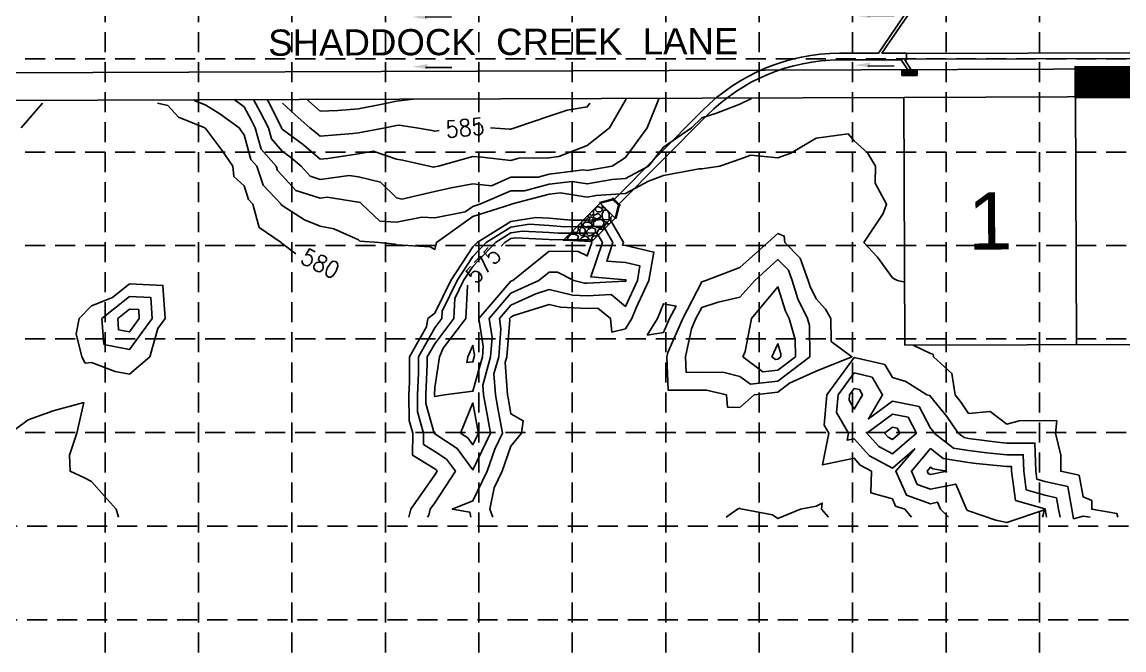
# Model space of a CAD drawing. Header units: feet. Extents: x 2468808 to 2471949, y 7110842 to 7112807.
# Drawn here: x 2470874 to 2471451, y 7111171 to 7111501 of the extents above; entities that cross this region are included whole.
import ezdxf
from ezdxf.enums import TextEntityAlignment as Align

# ---------------------------------------------------------------- set-up
doc = ezdxf.new("R2010")
doc.units = ezdxf.units.FT
doc.header["$LTSCALE"] = 35
doc.header["$MEASUREMENT"] = 0
doc.linetypes.add('HIDDEN', pattern=[0.375, 0.25, -0.125])
doc.linetypes.add('PHANTOM2', pattern=[3.15, 1.9, -0.25, 0.25, -0.25, 0.25, -0.25])
for name, color, linetype in [('BDY', 250, 'PHANTOM2'), ('CONTOURS-MAJ', 250, 'CONTINUOUS'), ('CONTOURS-MIN', 250, 'CONTINUOUS'), ('EROSION BLANKET', 84, 'CONTINUOUS'), ('FLOW', 250, 'CONTINUOUS'), ('GRID', 254, 'HIDDEN'), ('LOT', 250, 'CONTINUOUS'), ('LOTNO', 250, 'CONTINUOUS'), ('PVMT', 250, 'CONTINUOUS'), ('SROW', 250, 'CONTINUOUS'), ('STM', 1, 'CONTINUOUS'), ('STRNAMES', 250, 'CONTINUOUS')]:
    doc.layers.add(name, color=color, linetype=linetype)
doc.styles.get("Standard").update_dxf_attribs({"font": 'ARIAL.TTF'})
doc.styles.add('TEXT100', font='simplex.shx', dxfattribs={"height": 8.8})

# ---------------------------------------------------------------- blocks, each defined once
blk = doc.blocks.new('1DB')
at = {"layer": 'FLOW'}
for p, q in [((6.25, 13), (20.07, 13)), ((6.25, -13.5), (20.07, -13.5))]:
    blk.add_line(p, q, dxfattribs=at)
for points in [[(7.28, 11.68), (7.28, 14.32), (-0.62, 13)], [(7.28, -14.32), (7.28, -11.68), (-0.62, -13)]]:
    blk.add_solid(points, dxfattribs=at)

msp = doc.modelspace()

# ---------------------------------------------------------------- hatches: boundary and pattern name
at = {"layer": 'STM'}
h = msp.add_hatch(dxfattribs=at)
h.set_pattern_fill('ANSI31', color=5, scale=2, style=0)
h.set_pattern_definition([(45, (2470717.0252, 7110827.63866), (-0.176776695, 0.176776695), [])])
h.paths.add_polyline_path([(2471334.99, 7111475.56), (2471335, 7111472.56), (2471343, 7111472.58), (2471342.99, 7111475.58)])
h = msp.add_hatch(dxfattribs=at)
h.set_pattern_fill('ANSI31', color=5, style=0)
h.set_pattern_definition([(45, (2470717.0252, 7110827.63866), (-0.088388348, 0.088388348), [])])
h.paths.add_polyline_path([(2471176.8, 7111405.52), (2471176.67, 7111406), (2471183.07, 7111407.74), (2471183.54, 7111408.22), (2471187.27, 7111404.52), (2471186.8, 7111404.04), (2471185.1, 7111397.62), (2471184.62, 7111397.75), (2471186.39, 7111404.45), (2471183.48, 7111407.34)])
h = msp.add_hatch(dxfattribs=at)
h.set_pattern_fill('AGGREGAT', color=1, scale=18, style=0)
h.set_pattern_definition([(0, (2470717.025, 7110827.639), (18, 18), [1.8, -2.7, 0.9, -2.7, 0.9, -9]), (0, (2470726.025, 7110829.439), (18, 18), [0.9, -17.1]), (0, (2470720.625, 7110830.339), (18, 18), [0.9, -1.8, 0.9, -14.4]), (0, (2470729.625, 7110831.239), (18, 18), [1.8, -16.2]), (0, (2470731.425, 7110832.139), (18, 18), [0.9, -17.1]), (0, (2470726.025, 7110833.939), (18, 18), [1.8, -16.2]), (0, (2470717.025, 7110834.839), (18, 18), [0.9, -1.8, 0.9, -4.5, 2.7, -7.2]), (0, (2470729.625, 7110836.639), (18, 18), [1.8, -16.2]), (0, (2470718.825, 7110837.539), (18, 18), [1.8, -0.9, 0.9, -7.2, 0.9, -6.3]), (0, (2470717.925, 7110838.439), (18, 18), [0.9, -17.1]), (0, (2470724.225, 7110839.339), (18, 18), [0.9, -0.9, 0.9, -15.3]), (0, (2470721.525, 7110840.239), (18, 18), [0.9, -17.1]), (0, (2470733.225, 7110841.139), (18, 18), [0.9, -17.1]), (0, (2470725.125, 7110842.039), (18, 18), [0.9, -7.2, 0.9, -9]), (0, (2470725.125, 7110842.939), (18, 18), [1.8, -16.2]), (0, (2470728.725, 7110843.839), (18, 18), [1.8, -16.2]), (0, (2470717.925, 7110844.739), (18, 18), [0.9, -10.8, 1.8, -4.5]), (90, (2470717.025, 7110835.739), (-18, 18), [3.6, -3.6, 1.8, -9]), (90, (2470717.925, 7110835.739), (-18, 18), [0.9, -6.3, 1.8, -9]), (90, (2470718.825, 7110831.239), (-18, 18), [2.7, -15.3]), (90, (2470719.725, 7110831.239), (-18, 18), [1.8, -16.2]), (90, (2470720.625, 7110828.539), (-18, 18), [0.9, -10.8, 0.9, -0.9, 1.8, -2.7]), (90, (2470722.425, 7110828.539), (-18, 18), [0.9, -6.3, 0.9, -9.9]), (90, (2470723.325, 7110835.739), (-18, 18), [1.8, -2.7, 0.9, -0.9, 1.8, -9.9]), (90, (2470724.225, 7110832.139), (-18, 18), [1.8, -9.9, 0.9, -5.4]), (90, (2470725.125, 7110828.539), (-18, 18), [0.9, -0.9, 1.8, -14.4]), (90, (2470726.925, 7110840.239), (-18, 18), [0.9, -17.1]), (90, (2470727.825, 7110840.239), (-18, 18), [1.8, -1.8, 0.9, -0.9, 1.8, -10.8]), (90, (2470728.725, 7110832.139), (-18, 18), [0.9, -0.9, 0.9, -1.8, 0.9, -12.6]), (90, (2470731.425, 7110838.439), (-18, 18), [3.6, -14.4]), (90, (2470732.325, 7110836.639), (-18, 18), [3.6, -2.7, 1.8, -9.9]), (90, (2470733.225, 7110829.439), (-18, 18), [0.9, -2.7, 1.8, -12.6]), (90, (2470734.125, 7110831.239), (-18, 18), [2.7, -15.3]), (45, (2470724.225, 7110827.639), (1e-15, 18), [1.2728, -24.18306]), (45, (2470734.125, 7110828.539), (1e-15, 18), [1.27278, -21.6375, 1.27278, -1.27278]), (45, (2470722.425, 7110829.439), (1e-15, 18), [1.27278, -10.18224, 1.27278, -12.72804]), (45, (2470726.925, 7110829.439), (1e-15, 18), [1.27278, -20.36472, 1.27278, -2.54556]), (45, (2470727.825, 7110829.439), (1e-15, 18), [2.54556, -10.18224, 2.54556, -10.18248]), (45, (2470723.325, 7110831.239), (1e-15, 18), [1.2726, -11.4552, 1.2726, -1.2726, 1.2726, -8.91024]), (45, (2470732.325, 7110832.139), (1e-15, 18), [1.27278, -1.27278, 1.27278, -21.6375]), (45, (2470719.725, 7110833.039), (1e-15, 18), [1.27278, -15.27336, 1.27278, -7.63692]), (45, (2470734.125, 7110834.839), (1e-15, 18), [1.2726, -1.2726, 1.2726, -5.09112, 1.2726, -15.27432]), (45, (2470723.325, 7110837.539), (1e-15, 18), [1.2728, -24.18306]), (45, (2470718.825, 7110838.439), (1e-15, 18), [2.54558, -22.91027]), (45, (2470717.025, 7110840.239), (1e-15, 18), [1.27278, -1.27278, 1.27278, -21.6375]), (45, (2470726.925, 7110842.939), (1e-15, 18), [1.2728, -24.18306]), (45, (2470732.325, 7110844.739), (1e-15, 18), [1.2728, -24.18306]), (135, (2470725.125, 7110829.439), (1e-15, 18), [1.2728, -24.18306]), (135, (2470726.025, 7110829.439), (1e-15, 18), [1.2728, -24.18306]), (135, (2470720.625, 7110830.339), (1e-15, 18), [1.27278, -5.09112, 2.54556, -16.54638]), (135, (2470717.025, 7110830.339), (1e-15, 18), [1.2728, -24.18306]), (135, (2470728.725, 7110833.039), (1e-15, 18), [1.27278, -10.18234, 1.27278, -12.72795]), (135, (2470729.625, 7110833.039), (1e-15, 18), [1.2726, -7.6374, 1.2726, -7.6356, 1.2726, -6.36504]), (135, (2470718.825, 7110833.939), (1e-15, 18), [1.2728, -24.18306]), (135, (2470733.225, 7110834.839), (1e-15, 18), [2.5452, -6.3639, 1.2726, -1.2726, 1.2726, -12.72894]), (135, (2470721.525, 7110837.539), (1e-15, 18), [1.2728, -24.18306]), (135, (2470728.725, 7110837.539), (1e-15, 18), [2.54558, -22.91027]), (135, (2470729.625, 7110837.539), (1e-15, 18), [1.2728, -24.18306]), (135, (2470724.225, 7110839.339), (1e-15, 18), [1.2728, -24.18306]), (135, (2470718.825, 7110842.039), (1e-15, 18), [1.2728, -24.18306]), (135, (2470733.225, 7110842.039), (1e-15, 18), [1.2728, -24.18306]), (26.565, (2470718.825, 7110827.639), (18, 7e-09), [2.0124, -38.23682]), (26.565, (2470717.025, 7110829.439), (18, 7e-09), [2.0124, -38.23682]), (26.565, (2470717.025, 7110830.339), (18, 7e-09), [2.0124, -38.23682]), (26.565, (2470721.525, 7110830.339), (18, 7e-09), [2.0124, -38.23682]), (26.565, (2470720.625, 7110833.939), (18, 7e-09), [2.0124, -38.23682]), (26.565, (2470720.625, 7110834.839), (18, 7e-09), [2.0124, -38.23682]), (26.565, (2470724.225, 7110838.439), (18, 7e-09), [2.0124, -38.23682]), (26.565, (2470725.125, 7110839.339), (18, 7e-09), [2.0124, -38.23682]), (26.565, (2470717.925, 7110841.139), (18, 7e-09), [2.0124, -38.23682]), (26.565, (2470723.325, 7110841.139), (18, 7e-09), [2.0124, -38.23682]), (63.435, (2470732.325, 7110827.639), (9e-10, 18), [2.0124, -38.23682]), (63.435, (2470727.825, 7110830.339), (9e-10, 18), [2.0124, -38.23682]), (63.435, (2470725.125, 7110832.139), (9e-10, 18), [2.0124, -38.23682]), (63.435, (2470727.825, 7110834.839), (9e-10, 18), [2.0124, -38.23682]), (63.435, (2470728.725, 7110834.839), (9e-10, 18), [2.0124, -38.23682]), (63.435, (2470722.425, 7110837.539), (9e-10, 18), [2.0124, -38.23682]), (63.435, (2470720.625, 7110838.439), (9e-10, 18), [2.0124, -38.23682]), (63.435, (2470727.825, 7110842.039), (9e-10, 18), [2.0124, -38.23682]), (63.435, (2470720.625, 7110843.839), (9e-10, 18), [2.0124, -38.23682]), (116.565, (2470717.925, 7110838.439), (-7e-09, 18), [2.0124, -38.23682]), (116.565, (2470728.725, 7110838.439), (-7e-09, 18), [2.0124, -38.23682]), (116.565, (2470717.025, 7110839.339), (-7e-09, 18), [2.0124, -38.23682]), (116.565, (2470731.425, 7110842.039), (-7e-09, 18), [2.0124, -38.23682]), (116.565, (2470719.725, 7110842.939), (-7e-09, 18), [2.0124, -38.23682]), (116.565, (2470723.325, 7110843.839), (-7e-09, 18), [2.0124, -38.23682]), (153.435, (2470724.225, 7110827.639), (-18, 7e-09), [2.0124, -38.23682]), (153.435, (2470720.625, 7110829.439), (-18, 7e-09), [2.0124, -38.23682]), (153.435, (2470733.225, 7110830.339), (-18, 7e-09), [2.0124, -38.23682]), (153.435, (2470731.425, 7110832.139), (-18, 7e-09), [2.0124, -38.23682]), (153.435, (2470724.225, 7110833.939), (-18, 7e-09), [2.0124, -38.23682]), (153.435, (2470719.725, 7110834.839), (-18, 7e-09), [2.0124, -38.23682]), (153.435, (2470725.125, 7110834.839), (-18, 7e-09), [2.0124, -38.23682]), (153.435, (2470722.425, 7110836.639), (-18, 7e-09), [2.0124, -38.23682]), (153.435, (2470722.425, 7110841.139), (-18, 7e-09), [2.0124, -38.23682]), (153.435, (2470717.025, 7110844.739), (-18, 7e-09), [2.0124, -38.23682]), (153.435, (2470727.825, 7110844.739), (-18, 7e-09), [2.0124, -38.23682]), (153.435, (2470729.625, 7110844.739), (-18, 7e-09), [2.0124, -38.23682])])
edge = h.paths.add_edge_path()
edge.add_line((2471176.81, 7111405.51), (2471184.62, 7111397.75))
edge.add_line((2471184.62, 7111397.75), (2471172.48, 7111385.53))
edge.add_line((2471172.48, 7111385.53), (2471157.49, 7111386.09))
edge.add_line((2471157.49, 7111386.09), (2471176.83, 7111405.53))

# ---------------------------------------------------------------- linework, layer by layer
at = {"layer": 'BDY', "color": 7, "linetype": 'Continuous'}
for p, q in [((2470608.29, 7111458.58), (2471336.07, 7111461.06)), ((2471336.07, 7111461.06), (2471336.51, 7111331.06)), ((2471336.51, 7111331.06), (2471696.51, 7111332.29))]:
    msp.add_line(p, q, dxfattribs=at)
at = {"layer": 'CONTOURS-MAJ', "color": 42}
for points, elevation in [([(2470884.28, 7111457.95), (2470873.12, 7111445)], 580), ([(2471017.14, 7111378.99), (2471010, 7111384.36), (2471009.59, 7111384.59), (2471009.42, 7111385), (2470997.89, 7111392.89), (2470994.7, 7111405), (2470992.42, 7111407.42), (2470990, 7111414.66), (2470984.62, 7111419.62), (2470984.11, 7111425), (2470978.34, 7111433.34), (2470970, 7111444.54), (2470969.69, 7111444.69), (2470969.43, 7111445), (2470955.66, 7111450.66), (2470950, 7111456.8), (2470944.71, 7111457.95)], 580), ([(2471092.4, 7111443.61), (2471090, 7111443.33), (2471088.64, 7111443.64), (2471080.46, 7111445), (2471071.39, 7111446.39), (2471070, 7111446.23), (2471064, 7111445), (2471050, 7111442.51), (2471047.06, 7111442.06), (2471030, 7111440.74), (2471027.69, 7111442.69), (2471024.59, 7111445), (2471016.83, 7111451.83), (2471010.16, 7111457.95)], 585), ([(2471171.29, 7111457.95), (2471170, 7111456.01), (2471159.39, 7111454.39), (2471150, 7111451.21), (2471132.04, 7111445), (2471130, 7111444.4), (2471129.46, 7111444.46), (2471119.33, 7111445)], 585), ([(2471089.81, 7111305), (2471089.82, 7111304.82), (2471090, 7111304.16), (2471095.14, 7111305), (2471110, 7111306.88), (2471115.02, 7111325), (2471115.45, 7111330.45), (2471113.16, 7111345), (2471130, 7111364.57), (2471130.94, 7111365), (2471150, 7111380.47), (2471165.28, 7111380.28), (2471170, 7111377.86), (2471172.4, 7111385), (2471171.51, 7111386.51), (2471170, 7111386.47), (2471151.4, 7111386.4), (2471150, 7111386.52), (2471132.41, 7111387.41), (2471130, 7111387.05), (2471126.69, 7111385), (2471124.82, 7111383.01)], 575), ([(2471107.39, 7111362.64), (2471107.15, 7111362.15), (2471106.3, 7111345), (2471094.5, 7111329.5), (2471092.54, 7111325), (2471090, 7111308.95), (2471089.81, 7111305)], 575), ([(2471448.18, 7111240.79), (2471447.79, 7111242.79), (2471434.54, 7111245), (2471434.56, 7111249.56), (2471430, 7111251.53), (2471427.88, 7111262.88), (2471418.32, 7111265), (2471418.33, 7111273.33), (2471415.61, 7111285), (2471416.33, 7111291.33), (2471410, 7111291.61), (2471396.45, 7111291.45), (2471390, 7111289.69), (2471381.23, 7111296.23), (2471370, 7111295.32), (2471366.07, 7111301.07), (2471362.85, 7111305), (2471361.26, 7111316.26), (2471351.56, 7111325), (2471351.35, 7111326.35), (2471350, 7111326.76), (2471340.83, 7111331.07)], 580), ([(2471242.8, 7111240.79), (2471248.77, 7111245), (2471250, 7111245.57), (2471250.32, 7111245.32), (2471251.39, 7111245), (2471267.14, 7111242.14), (2471270, 7111240.11), (2471281.77, 7111245), (2471290, 7111246.66), (2471293.24, 7111248.24), (2471292.84, 7111245), (2471296.46, 7111240.79)], 580)]:
    msp.add_lwpolyline(points, dxfattribs=dict(at, elevation=elevation))
for points, elevation in [([(2470916.41, 7111331.41), (2470915.47, 7111345), (2470930, 7111356.59), (2470941.12, 7111356.12), (2470941.84, 7111345), (2470930, 7111328.8)], 580), ([(2471201.39, 7111336.39), (2471206.88, 7111345), (2471210, 7111352.85), (2471216.57, 7111351.57), (2471213.2, 7111345), (2471210, 7111337.75)], 580), ([(2471103.49, 7111285), (2471107.42, 7111282.42), (2471110, 7111278.88), (2471112.93, 7111285), (2471112.47, 7111287.47), (2471110, 7111300.84)], 575)]:
    msp.add_lwpolyline(points, close=True, dxfattribs=dict(at, elevation=elevation))
at = {"layer": 'CONTOURS-MIN', "color": 42}
for points, elevation in [([(2471336.58, 7111364.1), (2471332.75, 7111365), (2471330.86, 7111365.86), (2471330, 7111366.43), (2471322.21, 7111377.21), (2471315.1, 7111385), (2471325.18, 7111400.18), (2471326.98, 7111405), (2471320.98, 7111415.98), (2471321.11, 7111425), (2471317.02, 7111432.02), (2471310, 7111438.24), (2471306.9, 7111441.9), (2471290, 7111439.72), (2471276.81, 7111431.81), (2471270, 7111429.43), (2471255.75, 7111430.75), (2471250, 7111428.69), (2471239.6, 7111425), (2471230, 7111423.65), (2471228.63, 7111423.63), (2471210, 7111420.02), (2471202.17, 7111417.17), (2471190, 7111410.62), (2471174.6, 7111409.6), (2471170, 7111408.77), (2471156.04, 7111411.04), (2471150, 7111410.3), (2471130.16, 7111405), (2471130, 7111404.98), (2471129.94, 7111404.94), (2471110, 7111398.52), (2471090.86, 7111385), (2471090, 7111381.32), (2471087.59, 7111382.59), (2471070, 7111383.74), (2471069.07, 7111384.07), (2471060.78, 7111385), (2471050.69, 7111385.69), (2471050, 7111386.34), (2471037.11, 7111392.11), (2471030, 7111393.49), (2471021.79, 7111396.79), (2471010, 7111404.3), (2471009.58, 7111404.58), (2471009.47, 7111405), (2471000.03, 7111415.03), (2470996.69, 7111425), (2470993.55, 7111428.55), (2470990, 7111441.45), (2470988.55, 7111443.55), (2470987.47, 7111445), (2470977.37, 7111452.37), (2470970, 7111456.98), (2470964.32, 7111459.32), (2470963.82, 7111459.86)], 581), ([(2471336.58, 7111364.1), (2471332.75, 7111365), (2471330.86, 7111365.86), (2471330, 7111366.43), (2471322.21, 7111377.21), (2471315.1, 7111385), (2471325.18, 7111400.18), (2471326.98, 7111405), (2471320.98, 7111415.98), (2471321.11, 7111425), (2471317.02, 7111432.02), (2471310, 7111438.24), (2471306.9, 7111441.9), (2471290, 7111439.72), (2471276.81, 7111431.81), (2471270, 7111429.43), (2471255.75, 7111430.75), (2471250, 7111428.69), (2471239.6, 7111425), (2471230, 7111423.65), (2471228.63, 7111423.63), (2471210, 7111420.02), (2471202.17, 7111417.17), (2471190, 7111410.62), (2471174.6, 7111409.6), (2471170, 7111408.77), (2471156.04, 7111411.04), (2471150, 7111410.3), (2471130.16, 7111405), (2471130, 7111404.98), (2471129.94, 7111404.94), (2471110, 7111398.52), (2471090.86, 7111385), (2471090, 7111381.32), (2471087.59, 7111382.59), (2471070, 7111383.74), (2471069.07, 7111384.07), (2471060.78, 7111385), (2471050.69, 7111385.69), (2471050, 7111386.34), (2471037.11, 7111392.11), (2471030, 7111393.49), (2471021.79, 7111396.79), (2471010, 7111404.3), (2471009.58, 7111404.58), (2471009.47, 7111405), (2471000.03, 7111415.03), (2470996.69, 7111425), (2470993.55, 7111428.55), (2470990, 7111441.45), (2470988.55, 7111443.55), (2470987.47, 7111445), (2470977.37, 7111452.37), (2470970, 7111456.98), (2470964.32, 7111459.32), (2470963.82, 7111459.86)], 581), ([(2471256.15, 7111460.4), (2471250, 7111457.5), (2471237.82, 7111452.82), (2471230, 7111450.35), (2471224.65, 7111445), (2471210, 7111434.99), (2471202.04, 7111425), (2471190, 7111418.51), (2471183.06, 7111418.06), (2471170, 7111415.7), (2471162, 7111417), (2471150, 7111415.53), (2471137.08, 7111412.08), (2471130, 7111412.04), (2471113.67, 7111405), (2471110, 7111403.82), (2471105.98, 7111400.98), (2471090, 7111397.91), (2471083.2, 7111398.2), (2471070, 7111395.6), (2471061.2, 7111396.2), (2471051.87, 7111405), (2471050.92, 7111405.92), (2471050, 7111406.14), (2471033.64, 7111408.64), (2471030, 7111408.14), (2471017.24, 7111412.24), (2471010, 7111420.13), (2471007.64, 7111422.64), (2471006.85, 7111425), (2470998.94, 7111433.94), (2470995.89, 7111445), (2470993.94, 7111448.94), (2470990, 7111456.15), (2470984.88, 7111459.88), (2470984.85, 7111459.9)], 582), ([(2471256.15, 7111460.4), (2471250, 7111457.5), (2471237.82, 7111452.82), (2471230, 7111450.35), (2471224.65, 7111445), (2471210, 7111434.99), (2471202.04, 7111425), (2471190, 7111418.51), (2471183.06, 7111418.06), (2471170, 7111415.7), (2471162, 7111417), (2471150, 7111415.53), (2471137.08, 7111412.08), (2471130, 7111412.04), (2471113.67, 7111405), (2471110, 7111403.82), (2471105.98, 7111400.98), (2471090, 7111397.91), (2471083.2, 7111398.2), (2471070, 7111395.6), (2471061.2, 7111396.2), (2471051.87, 7111405), (2471050.92, 7111405.92), (2471050, 7111406.14), (2471033.64, 7111408.64), (2471030, 7111408.14), (2471017.24, 7111412.24), (2471010, 7111420.13), (2471007.64, 7111422.64), (2471006.85, 7111425), (2470998.94, 7111433.94), (2470995.89, 7111445), (2470993.94, 7111448.94), (2470990, 7111456.15), (2470984.88, 7111459.88), (2470984.85, 7111459.9)], 582), ([(2471207.52, 7111460.31), (2471201.39, 7111445), (2471190, 7111429.57), (2471183.12, 7111425), (2471170, 7111422.63), (2471167.97, 7111422.97), (2471150, 7111420.76), (2471144.21, 7111419.21), (2471130, 7111419.15), (2471119.71, 7111414.71), (2471110, 7111415.67), (2471098.6, 7111413.6), (2471090, 7111411.64), (2471072.72, 7111407.72), (2471070, 7111408.39), (2471061.54, 7111416.54), (2471050, 7111419.36), (2471045.11, 7111420.11), (2471030, 7111418.06), (2471024.75, 7111419.75), (2471019.93, 7111425), (2471014.54, 7111429.54), (2471010, 7111432.91), (2471004.33, 7111439.33), (2471002.76, 7111445), (2470998.53, 7111453.53), (2470995.04, 7111459.92)], 583), ([(2471207.52, 7111460.31), (2471201.39, 7111445), (2471190, 7111429.57), (2471183.12, 7111425), (2471170, 7111422.63), (2471167.97, 7111422.97), (2471150, 7111420.76), (2471144.21, 7111419.21), (2471130, 7111419.15), (2471119.71, 7111414.71), (2471110, 7111415.67), (2471098.6, 7111413.6), (2471090, 7111411.64), (2471072.72, 7111407.72), (2471070, 7111408.39), (2471061.54, 7111416.54), (2471050, 7111419.36), (2471045.11, 7111420.11), (2471030, 7111418.06), (2471024.75, 7111419.75), (2471019.93, 7111425), (2471014.54, 7111429.54), (2471010, 7111432.91), (2471004.33, 7111439.33), (2471002.76, 7111445), (2470998.53, 7111453.53), (2470995.04, 7111459.92)], 583), ([(2471190.33, 7111460.28), (2471190, 7111459.57), (2471181.7, 7111445), (2471170, 7111435.83), (2471155.06, 7111430.06), (2471150, 7111429.35), (2471134.11, 7111429.11), (2471130, 7111427.9), (2471114.71, 7111429.71), (2471110, 7111429.96), (2471091.92, 7111425), (2471090, 7111424.56), (2471089.43, 7111424.43), (2471087.13, 7111425), (2471073.14, 7111428.14), (2471070, 7111428.67), (2471057.76, 7111432.76), (2471050, 7111431.38), (2471033.94, 7111428.94), (2471030, 7111428.64), (2471021.11, 7111436.11), (2471010, 7111444.39), (2471009.71, 7111444.71), (2471009.63, 7111445), (2471003.12, 7111458.12), (2471002.13, 7111459.93)], 584), ([(2471190.33, 7111460.28), (2471190, 7111459.57), (2471181.7, 7111445), (2471170, 7111435.83), (2471155.06, 7111430.06), (2471150, 7111429.35), (2471134.11, 7111429.11), (2471130, 7111427.9), (2471114.71, 7111429.71), (2471110, 7111429.96), (2471091.92, 7111425), (2471090, 7111424.56), (2471089.43, 7111424.43), (2471087.13, 7111425), (2471073.14, 7111428.14), (2471070, 7111428.67), (2471057.76, 7111432.76), (2471050, 7111431.38), (2471033.94, 7111428.94), (2471030, 7111428.64), (2471021.11, 7111436.11), (2471010, 7111444.39), (2471009.71, 7111444.71), (2471009.63, 7111445), (2471003.12, 7111458.12), (2471002.13, 7111459.93)], 584), ([(2471078.95, 7111460.07), (2471070, 7111459.06), (2471062.52, 7111457.52), (2471050, 7111455.1), (2471039.21, 7111454.21), (2471030, 7111453.81), (2471024.05, 7111459.05), (2471023.05, 7111459.97)], 586), ([(2471078.95, 7111460.07), (2471070, 7111459.06), (2471062.52, 7111457.52), (2471050, 7111455.1), (2471039.21, 7111454.21), (2471030, 7111453.81), (2471024.05, 7111459.05), (2471023.05, 7111459.97)], 586), ([(2471120.43, 7111240.79), (2471118.92, 7111245), (2471121.18, 7111256.18), (2471125.45, 7111265), (2471130, 7111278.19), (2471135.59, 7111285), (2471136.42, 7111291.42), (2471130, 7111295.06), (2471128.44, 7111303.44), (2471128.15, 7111305), (2471127, 7111322), (2471127.83, 7111325), (2471129.37, 7111344.37), (2471129.27, 7111345), (2471130, 7111345.85), (2471131.57, 7111346.57), (2471150, 7111352.47), (2471156.01, 7111351.01), (2471170, 7111350.26), (2471175.58, 7111350.58), (2471182.24, 7111345), (2471182.91, 7111337.91), (2471190, 7111339.68), (2471193.39, 7111345), (2471195.63, 7111350.63), (2471202.3, 7111365), (2471204.94, 7111379.94), (2471190, 7111383.45), (2471188.56, 7111383.56), (2471189.04, 7111385), (2471182, 7111397), (2471170, 7111396.66), (2471161.63, 7111396.63), (2471150, 7111397.64), (2471142.99, 7111397.99), (2471130, 7111396.01), (2471112.18, 7111385), (2471110, 7111382.68), (2471098.41, 7111365), (2471090, 7111347.81), (2471086.4, 7111345), (2471085.62, 7111340.62), (2471076.78, 7111325), (2471076.75, 7111311.75), (2471076.42, 7111305), (2471076.66, 7111291.66), (2471078.54, 7111285), (2471078.37, 7111273.37), (2471090, 7111266.16), (2471090.7, 7111265.7), (2471091.21, 7111265), (2471090, 7111263.15), (2471077.51, 7111245), (2471076.45, 7111240.79)], 578), ([(2471120.43, 7111240.79), (2471118.92, 7111245), (2471121.18, 7111256.18), (2471125.45, 7111265), (2471130, 7111278.19), (2471135.59, 7111285), (2471136.42, 7111291.42), (2471130, 7111295.06), (2471128.44, 7111303.44), (2471128.15, 7111305), (2471127, 7111322), (2471127.83, 7111325), (2471129.37, 7111344.37), (2471129.27, 7111345), (2471130, 7111345.85), (2471131.57, 7111346.57), (2471150, 7111352.47), (2471156.01, 7111351.01), (2471170, 7111350.26), (2471175.58, 7111350.58), (2471182.24, 7111345), (2471182.91, 7111337.91), (2471190, 7111339.68), (2471193.39, 7111345), (2471195.63, 7111350.63), (2471202.3, 7111365), (2471204.94, 7111379.94), (2471190, 7111383.45), (2471188.56, 7111383.56), (2471189.04, 7111385), (2471182, 7111397), (2471170, 7111396.66), (2471161.63, 7111396.63), (2471150, 7111397.64), (2471142.99, 7111397.99), (2471130, 7111396.01), (2471112.18, 7111385), (2471110, 7111382.68), (2471098.41, 7111365), (2471090, 7111347.81), (2471086.4, 7111345), (2471085.62, 7111340.62), (2471076.78, 7111325), (2471076.75, 7111311.75), (2471076.42, 7111305), (2471076.66, 7111291.66), (2471078.54, 7111285), (2471078.37, 7111273.37), (2471090, 7111266.16), (2471090.7, 7111265.7), (2471091.21, 7111265), (2471090, 7111263.15), (2471077.51, 7111245), (2471076.45, 7111240.79)], 578), ([(2471109, 7111240.79), (2471108.47, 7111243.47), (2471099.18, 7111245), (2471110, 7111249.46), (2471117.51, 7111265), (2471121.48, 7111276.48), (2471125.56, 7111285), (2471123.12, 7111298.12), (2471121.85, 7111305), (2471121.09, 7111316.09), (2471123.56, 7111325), (2471124.73, 7111339.73), (2471123.9, 7111345), (2471130, 7111352.09), (2471143.09, 7111358.09), (2471150, 7111360.3), (2471162.31, 7111357.31), (2471170, 7111356.9), (2471182.62, 7111357.62), (2471190, 7111351.43), (2471196.3, 7111365), (2471197.65, 7111372.65), (2471190, 7111374.45), (2471180.2, 7111375.2), (2471183.49, 7111385), (2471178.5, 7111393.5), (2471170, 7111393.26), (2471158.22, 7111393.22), (2471150, 7111393.93), (2471139.47, 7111394.47), (2471130, 7111393.02), (2471117.01, 7111385), (2471110, 7111377.53), (2471101.79, 7111365), (2471093.92, 7111348.92), (2471093.73, 7111345), (2471090, 7111340.1), (2471081.45, 7111325), (2471081.43, 7111316.43), (2471080.89, 7111305), (2471081.05, 7111296.05), (2471084.16, 7111285), (2471084.07, 7111279.07), (2471090, 7111275.4), (2471096.27, 7111271.27), (2471100.86, 7111265), (2471090, 7111248.41), (2471087.66, 7111245), (2471086.87, 7111241.87), (2471086.14, 7111240.79)], 577), ([(2471109, 7111240.79), (2471108.47, 7111243.47), (2471099.18, 7111245), (2471110, 7111249.46), (2471117.51, 7111265), (2471121.48, 7111276.48), (2471125.56, 7111285), (2471123.12, 7111298.12), (2471121.85, 7111305), (2471121.09, 7111316.09), (2471123.56, 7111325), (2471124.73, 7111339.73), (2471123.9, 7111345), (2471130, 7111352.09), (2471143.09, 7111358.09), (2471150, 7111360.3), (2471162.31, 7111357.31), (2471170, 7111356.9), (2471182.62, 7111357.62), (2471190, 7111351.43), (2471196.3, 7111365), (2471197.65, 7111372.65), (2471190, 7111374.45), (2471180.2, 7111375.2), (2471183.49, 7111385), (2471178.5, 7111393.5), (2471170, 7111393.26), (2471158.22, 7111393.22), (2471150, 7111393.93), (2471139.47, 7111394.47), (2471130, 7111393.02), (2471117.01, 7111385), (2471110, 7111377.53), (2471101.79, 7111365), (2471093.92, 7111348.92), (2471093.73, 7111345), (2471090, 7111340.1), (2471081.45, 7111325), (2471081.43, 7111316.43), (2471080.89, 7111305), (2471081.05, 7111296.05), (2471084.16, 7111285), (2471084.07, 7111279.07), (2471090, 7111275.4), (2471096.27, 7111271.27), (2471100.86, 7111265), (2471090, 7111248.41), (2471087.66, 7111245), (2471086.87, 7111241.87), (2471086.14, 7111240.79)], 577), ([(2471433.67, 7111240.79), (2471430, 7111241.4), (2471425.06, 7111240.06), (2471424.2, 7111245), (2471421.97, 7111256.97), (2471410, 7111259.62), (2471405.83, 7111260.83), (2471405.27, 7111265), (2471404.73, 7111279.73), (2471390, 7111279.7), (2471385.15, 7111280.15), (2471370, 7111282.21), (2471367.6, 7111282.6), (2471364.5, 7111285), (2471358.61, 7111293.61), (2471350, 7111304.1), (2471349.69, 7111304.69), (2471348.08, 7111305), (2471337.06, 7111312.06), (2471330, 7111314.13), (2471325.98, 7111320.98), (2471310, 7111324.7), (2471295.64, 7111305), (2471294.18, 7111289.18), (2471296.63, 7111285), (2471293.38, 7111268.38), (2471310, 7111271.74), (2471313.19, 7111268.19), (2471319.12, 7111265), (2471318.66, 7111253.66), (2471330, 7111250.49), (2471331.68, 7111246.68), (2471336.48, 7111245), (2471339.96, 7111240.79)], 579), ([(2471433.67, 7111240.79), (2471430, 7111241.4), (2471425.06, 7111240.06), (2471424.2, 7111245), (2471421.97, 7111256.97), (2471410, 7111259.62), (2471405.83, 7111260.83), (2471405.27, 7111265), (2471404.73, 7111279.73), (2471390, 7111279.7), (2471385.15, 7111280.15), (2471370, 7111282.21), (2471367.6, 7111282.6), (2471364.5, 7111285), (2471358.61, 7111293.61), (2471350, 7111304.1), (2471349.69, 7111304.69), (2471348.08, 7111305), (2471337.06, 7111312.06), (2471330, 7111314.13), (2471325.98, 7111320.98), (2471310, 7111324.7), (2471295.64, 7111305), (2471294.18, 7111289.18), (2471296.63, 7111285), (2471293.38, 7111268.38), (2471310, 7111271.74), (2471313.19, 7111268.19), (2471319.12, 7111265), (2471318.66, 7111253.66), (2471330, 7111250.49), (2471331.68, 7111246.68), (2471336.48, 7111245), (2471339.96, 7111240.79)], 579), ([(2471417.91, 7111240.79), (2471417.18, 7111245), (2471416.05, 7111251.05), (2471410, 7111252.39), (2471400.24, 7111255.24), (2471398.91, 7111265), (2471398.6, 7111273.6), (2471390, 7111273.59), (2471379.56, 7111274.56), (2471370, 7111275.85), (2471362.13, 7111277.13), (2471351.95, 7111285), (2471351.16, 7111286.16), (2471350, 7111287.56), (2471343.97, 7111298.97), (2471330, 7111301.67), (2471317.41, 7111292.41), (2471324.88, 7111305), (2471319.38, 7111314.38), (2471310, 7111316.56), (2471301.57, 7111305), (2471300.72, 7111295.72), (2471307.02, 7111285), (2471306.29, 7111281.29), (2471310, 7111282.04), (2471318.07, 7111273.07), (2471330, 7111266.65), (2471341.72, 7111276.72), (2471331.8, 7111265), (2471337.37, 7111252.37), (2471350, 7111247.95), (2471353.67, 7111248.67), (2471355.24, 7111245), (2471359.39, 7111240.79)], 578), ([(2471417.91, 7111240.79), (2471417.18, 7111245), (2471416.05, 7111251.05), (2471410, 7111252.39), (2471400.24, 7111255.24), (2471398.91, 7111265), (2471398.6, 7111273.6), (2471390, 7111273.59), (2471379.56, 7111274.56), (2471370, 7111275.85), (2471362.13, 7111277.13), (2471351.95, 7111285), (2471351.16, 7111286.16), (2471350, 7111287.56), (2471343.97, 7111298.97), (2471330, 7111301.67), (2471317.41, 7111292.41), (2471324.88, 7111305), (2471319.38, 7111314.38), (2471310, 7111316.56), (2471301.57, 7111305), (2471300.72, 7111295.72), (2471307.02, 7111285), (2471306.29, 7111281.29), (2471310, 7111282.04), (2471318.07, 7111273.07), (2471330, 7111266.65), (2471341.72, 7111276.72), (2471331.8, 7111265), (2471337.37, 7111252.37), (2471350, 7111247.95), (2471353.67, 7111248.67), (2471355.24, 7111245), (2471359.39, 7111240.79)], 578), ([(2470924.16, 7111240.79), (2470923.01, 7111245), (2470916.89, 7111251.89), (2470910, 7111259.64), (2470906.42, 7111261.42), (2470898.81, 7111265), (2470898.41, 7111273.41), (2470902.25, 7111285), (2470905.96, 7111300.96), (2470890, 7111296.62), (2470876.89, 7111291.89), (2470870, 7111286.82)], 578), ([(2470924.16, 7111240.79), (2470923.01, 7111245), (2470916.89, 7111251.89), (2470910, 7111259.64), (2470906.42, 7111261.42), (2470898.81, 7111265), (2470898.41, 7111273.41), (2470902.25, 7111285), (2470905.96, 7111300.96), (2470890, 7111296.62), (2470876.89, 7111291.89), (2470870, 7111286.82)], 578), ([(2471410.89, 7111240.79), (2471410.16, 7111245), (2471410.14, 7111245.14), (2471410, 7111245.17), (2471394.65, 7111249.65), (2471392.56, 7111265), (2471392.47, 7111267.47), (2471390, 7111267.47), (2471373.96, 7111268.96), (2471370, 7111269.5), (2471356.67, 7111271.67), (2471350, 7111276.81), (2471340, 7111265), (2471343.06, 7111258.06), (2471350, 7111255.63), (2471363.23, 7111258.23), (2471368.91, 7111245), (2471369.45, 7111244.45), (2471370, 7111244.26), (2471384.3, 7111239.3), (2471390, 7111238.04), (2471409.71, 7111244.71), (2471408.77, 7111240.79)], 577), ([(2471410.89, 7111240.79), (2471410.16, 7111245), (2471410.14, 7111245.14), (2471410, 7111245.17), (2471394.65, 7111249.65), (2471392.56, 7111265), (2471392.47, 7111267.47), (2471390, 7111267.47), (2471373.96, 7111268.96), (2471370, 7111269.5), (2471356.67, 7111271.67), (2471350, 7111276.81), (2471340, 7111265), (2471343.06, 7111258.06), (2471350, 7111255.63), (2471363.23, 7111258.23), (2471368.91, 7111245), (2471369.45, 7111244.45), (2471370, 7111244.26), (2471384.3, 7111239.3), (2471390, 7111238.04), (2471409.71, 7111244.71), (2471408.77, 7111240.79)], 577)]:
    msp.add_lwpolyline(points, dxfattribs=dict(at, elevation=elevation))
for points, elevation in [([(2471089.78, 7111285), (2471089.78, 7111284.78), (2471090, 7111284.64), (2471101.84, 7111276.84), (2471110, 7111265.69), (2471119.24, 7111285), (2471117.79, 7111292.79), (2471115.54, 7111305), (2471115.19, 7111310.19), (2471119.29, 7111325), (2471120.09, 7111335.09), (2471118.53, 7111345), (2471130, 7111358.33), (2471144.55, 7111365), (2471150, 7111369.42), (2471154.37, 7111369.37), (2471162.88, 7111365), (2471168.61, 7111363.61), (2471170, 7111363.53), (2471189.65, 7111364.65), (2471190, 7111364.36), (2471190.3, 7111365), (2471190.36, 7111365.36), (2471190, 7111365.44), (2471171.85, 7111366.85), (2471177.95, 7111385), (2471175.01, 7111390.01), (2471170, 7111389.86), (2471154.81, 7111389.81), (2471150, 7111390.23), (2471135.94, 7111390.94), (2471130, 7111390.03), (2471121.85, 7111385), (2471110, 7111372.38), (2471105.16, 7111365), (2471100.53, 7111355.53), (2471100.01, 7111345), (2471090, 7111331.84), (2471086.12, 7111325), (2471086.12, 7111321.12), (2471085.35, 7111305), (2471085.43, 7111300.43)], 576), ([(2471089.78, 7111285), (2471089.78, 7111284.78), (2471090, 7111284.64), (2471101.84, 7111276.84), (2471110, 7111265.69), (2471119.24, 7111285), (2471117.79, 7111292.79), (2471115.54, 7111305), (2471115.19, 7111310.19), (2471119.29, 7111325), (2471120.09, 7111335.09), (2471118.53, 7111345), (2471130, 7111358.33), (2471144.55, 7111365), (2471150, 7111369.42), (2471154.37, 7111369.37), (2471162.88, 7111365), (2471168.61, 7111363.61), (2471170, 7111363.53), (2471189.65, 7111364.65), (2471190, 7111364.36), (2471190.3, 7111365), (2471190.36, 7111365.36), (2471190, 7111365.44), (2471171.85, 7111366.85), (2471177.95, 7111385), (2471175.01, 7111390.01), (2471170, 7111389.86), (2471154.81, 7111389.81), (2471150, 7111390.23), (2471135.94, 7111390.94), (2471130, 7111390.03), (2471121.85, 7111385), (2471110, 7111372.38), (2471105.16, 7111365), (2471100.53, 7111355.53), (2471100.01, 7111345), (2471090, 7111331.84), (2471086.12, 7111325), (2471086.12, 7111321.12), (2471085.35, 7111305), (2471085.43, 7111300.43)], 576), ([(2471242.95, 7111305), (2471243.55, 7111298.55), (2471250, 7111298.44), (2471257.53, 7111305), (2471270, 7111306.43), (2471276.09, 7111311.09), (2471290, 7111317.53), (2471308.77, 7111325), (2471297.97, 7111332.97), (2471297.65, 7111345), (2471294.92, 7111349.92), (2471290, 7111355.39), (2471286.83, 7111361.83), (2471285.87, 7111365), (2471281.66, 7111376.66), (2471273.54, 7111385), (2471273.33, 7111388.33), (2471270, 7111389.63), (2471264.77, 7111385), (2471250, 7111371.86), (2471232.25, 7111365), (2471230, 7111364.27), (2471220.1, 7111345), (2471212.3, 7111327.3), (2471211.81, 7111325), (2471212.48, 7111307.48), (2471230, 7111307.55), (2471232.52, 7111307.52)], 579), ([(2471242.95, 7111305), (2471243.55, 7111298.55), (2471250, 7111298.44), (2471257.53, 7111305), (2471270, 7111306.43), (2471276.09, 7111311.09), (2471290, 7111317.53), (2471308.77, 7111325), (2471297.97, 7111332.97), (2471297.65, 7111345), (2471294.92, 7111349.92), (2471290, 7111355.39), (2471286.83, 7111361.83), (2471285.87, 7111365), (2471281.66, 7111376.66), (2471273.54, 7111385), (2471273.33, 7111388.33), (2471270, 7111389.63), (2471264.77, 7111385), (2471250, 7111371.86), (2471232.25, 7111365), (2471230, 7111364.27), (2471220.1, 7111345), (2471212.3, 7111327.3), (2471211.81, 7111325), (2471212.48, 7111307.48), (2471230, 7111307.55), (2471232.52, 7111307.52)], 579), ([(2471221.5, 7111325), (2471221.81, 7111316.81), (2471230, 7111316.85), (2471241.72, 7111316.72), (2471250, 7111314.71), (2471255.56, 7111310.56), (2471270, 7111312.22), (2471286.72, 7111325), (2471286.49, 7111341.49), (2471285.47, 7111345), (2471280.37, 7111355.37), (2471277.44, 7111365), (2471275.47, 7111370.47), (2471270, 7111376.09), (2471257.87, 7111365), (2471250, 7111356.2), (2471238.64, 7111353.64), (2471230, 7111350.84), (2471227, 7111345), (2471224.63, 7111339.63)], 578), ([(2471221.5, 7111325), (2471221.81, 7111316.81), (2471230, 7111316.85), (2471241.72, 7111316.72), (2471250, 7111314.71), (2471255.56, 7111310.56), (2471270, 7111312.22), (2471286.72, 7111325), (2471286.49, 7111341.49), (2471285.47, 7111345), (2471280.37, 7111355.37), (2471277.44, 7111365), (2471275.47, 7111370.47), (2471270, 7111376.09), (2471257.87, 7111365), (2471250, 7111356.2), (2471238.64, 7111353.64), (2471230, 7111350.84), (2471227, 7111345), (2471224.63, 7111339.63)], 578), ([(2470906.63, 7111321.63), (2470904.89, 7111325), (2470901.95, 7111336.95), (2470903.57, 7111345), (2470910, 7111351.74), (2470921.11, 7111356.11), (2470930, 7111363.2), (2470947.47, 7111362.47), (2470948.59, 7111345), (2470944.76, 7111339.76), (2470940.68, 7111325), (2470930, 7111315.91), (2470922.35, 7111317.35), (2470910, 7111321.92)], 579), ([(2470906.63, 7111321.63), (2470904.89, 7111325), (2470901.95, 7111336.95), (2470903.57, 7111345), (2470910, 7111351.74), (2470921.11, 7111356.11), (2470930, 7111363.2), (2470947.47, 7111362.47), (2470948.59, 7111345), (2470944.76, 7111339.76), (2470940.68, 7111325), (2470930, 7111315.91), (2470922.35, 7111317.35), (2470910, 7111321.92)], 579), ([(2471251.52, 7111325), (2471262.11, 7111317.11), (2471270, 7111318.01), (2471279.14, 7111325), (2471279.02, 7111334.02), (2471275.82, 7111345), (2471273.9, 7111348.9), (2471270, 7111361.75), (2471256.2, 7111345), (2471252.82, 7111327.82)], 577), ([(2471251.52, 7111325), (2471262.11, 7111317.11), (2471270, 7111318.01), (2471279.14, 7111325), (2471279.02, 7111334.02), (2471275.82, 7111345), (2471273.9, 7111348.9), (2471270, 7111361.75), (2471256.2, 7111345), (2471252.82, 7111327.82)], 577), ([(2470924.17, 7111339.17), (2470923.76, 7111345), (2470930, 7111349.97), (2470934.77, 7111349.77), (2470935.08, 7111345), (2470930, 7111338.05)], 581), ([(2470924.17, 7111339.17), (2470923.76, 7111345), (2470930, 7111349.97), (2470934.77, 7111349.77), (2470935.08, 7111345), (2470930, 7111338.05)], 581), ([(2471107.4, 7111325), (2471106.91, 7111321.91), (2471110, 7111322.3), (2471110.75, 7111325), (2471110.81, 7111325.81), (2471110, 7111330.97)], 574), ([(2471107.4, 7111325), (2471106.91, 7111321.91), (2471110, 7111322.3), (2471110.75, 7111325), (2471110.81, 7111325.81), (2471110, 7111330.97)], 574), ([(2471266.84, 7111325), (2471268.65, 7111323.65), (2471270, 7111323.8), (2471271.56, 7111325), (2471271.54, 7111326.54), (2471270, 7111331.85)], 576), ([(2471266.84, 7111325), (2471268.65, 7111323.65), (2471270, 7111323.8), (2471271.56, 7111325), (2471271.54, 7111326.54), (2471270, 7111331.85)], 576), ([(2471307.51, 7111305), (2471307.26, 7111302.26), (2471310, 7111297.59), (2471314.4, 7111305), (2471312.77, 7111307.77), (2471310, 7111308.42)], 577), ([(2471307.51, 7111305), (2471307.26, 7111302.26), (2471310, 7111297.59), (2471314.4, 7111305), (2471312.77, 7111307.77), (2471310, 7111308.42)], 577), ([(2471316.6, 7111285), (2471322.95, 7111277.95), (2471330, 7111274.15), (2471342.62, 7111285), (2471338.26, 7111293.26), (2471330, 7111294.85)], 577), ([(2471316.6, 7111285), (2471322.95, 7111277.95), (2471330, 7111274.15), (2471342.62, 7111285), (2471338.26, 7111293.26), (2471330, 7111294.85)], 577), ([(2471325.87, 7111285), (2471327.83, 7111282.83), (2471330, 7111281.66), (2471333.89, 7111285), (2471332.55, 7111287.55), (2471330, 7111288.04)], 576), ([(2471325.87, 7111285), (2471327.83, 7111282.83), (2471330, 7111281.66), (2471333.89, 7111285), (2471332.55, 7111287.55), (2471330, 7111288.04)], 576), ([(2471348.2, 7111265), (2471348.75, 7111263.75), (2471350, 7111263.32), (2471358.56, 7111265), (2471351.2, 7111266.2), (2471350, 7111267.12)], 576), ([(2471348.2, 7111265), (2471348.75, 7111263.75), (2471350, 7111263.32), (2471358.56, 7111265), (2471351.2, 7111266.2), (2471350, 7111267.12)], 576)]:
    msp.add_lwpolyline(points, close=True, dxfattribs=dict(at, elevation=elevation))
at = {"layer": 'EROSION BLANKET', "const_width": 17}
msp.add_lwpolyline([(2471425.37, 7111468.99), (2471515.85, 7111468.99)], dxfattribs=at)
at = {"layer": 'GRID', "color": 252, "linetype": 'HIDDEN', "ltscale": 1.2}
for p, q in [((2470917.16, 7112755.33), (2470917.16, 7111040.11)), ((2470966.16, 7112755.33), (2470966.16, 7111040.11)), ((2471015.16, 7112755.33), (2471015.16, 7111040.11)), ((2471064.16, 7112755.33), (2471064.16, 7111040.11)), ((2471113.16, 7112755.33), (2471113.16, 7111040.11)), ((2471162.16, 7112755.33), (2471162.16, 7111040.11)), ((2471211.16, 7112755.33), (2471211.16, 7111040.11)), ((2471260.16, 7112755.33), (2471260.16, 7111040.11)), ((2471309.16, 7112755.33), (2471309.16, 7111040.11)), ((2471358.16, 7112755.33), (2471358.16, 7111040.11)), ((2471407.16, 7112755.33), (2471407.16, 7111040.11)), ((2468859.16, 7111481.33), (2471897.16, 7111481.33)), ((2468859.16, 7111432.33), (2471897.16, 7111432.33)), ((2468859.16, 7111383.33), (2471897.16, 7111383.33)), ((2468859.16, 7111334.33), (2471897.16, 7111334.33)), ((2468859.16, 7111285.33), (2471897.16, 7111285.33)), ((2468860.26, 7111236.11), (2471898.26, 7111236.11)), ((2468860.26, 7111187.11), (2471898.26, 7111187.11))]:
    msp.add_line(p, q, dxfattribs=at)
at = {"layer": 'LOT', "color": 7}
msp.add_line((2471426.07, 7111461.37), (2471426.51, 7111331.37), dxfattribs=at)
at = {"layer": 'PVMT', "color": 7}
msp.add_line((2470608.24, 7111473.08), (2471733.85, 7111476.92), dxfattribs=at)
at = {"layer": 'SROW', "color": 7}
msp.add_line((2471336.07, 7111461.06), (2471696.07, 7111462.29), dxfattribs=at)
at = {"layer": 'STM', "color": 5}
for p, q in [((2471322.72, 7111484.26), (2471337.96, 7111506.57)), ((2471324.55, 7111484.27), (2471339.78, 7111506.57)), ((2471302.24, 7111484.19), (2471322.72, 7111484.26)), ((2471324.55, 7111484.27), (2471337.43, 7111484.31)), ((2471337.43, 7111484.06), (2471492.61, 7111484.59)), ((2471337.44, 7111480.81), (2471337.43, 7111484.31)), ((2471302.25, 7111480.69), (2471334.69, 7111480.8)), ((2471338.11, 7111475.57), (2471334.69, 7111480.8)), ((2471336.47, 7111480.81), (2471337.44, 7111480.81)), ((2471339.9, 7111475.57), (2471336.47, 7111480.81)), ((2471337.44, 7111481.06), (2471492.62, 7111481.59)), ((2471183.69, 7111407.13), (2471230.39, 7111454.15)), ((2471186.18, 7111404.66), (2471232.88, 7111451.68)), ((2471176.8, 7111405.52), (2471184.62, 7111397.75))]:
    msp.add_line(p, q, dxfattribs=at)
for points in [[(2471334.99, 7111475.56), (2471335, 7111472.56), (2471343, 7111472.58), (2471342.99, 7111475.58)], [(2471176.8, 7111405.52), (2471176.67, 7111406), (2471183.07, 7111407.74), (2471183.54, 7111408.22), (2471187.27, 7111404.52), (2471186.8, 7111404.04), (2471185.1, 7111397.62), (2471184.62, 7111397.75), (2471186.39, 7111404.45), (2471183.48, 7111407.34)]]:
    msp.add_lwpolyline(points, close=True, dxfattribs=at)
at = {"layer": 'STM', "color": 1}
msp.add_lwpolyline([(2471176.81, 7111405.51), (2471184.62, 7111397.75), (2471172.48, 7111385.53), (2471157.49, 7111386.09), (2471176.83, 7111405.53)], dxfattribs=at)
at = {"layer": 'STM', "color": 5}
for radius in [101.75, 98.25]:
    msp.add_arc((2471302.59, 7111382.44), radius, 90.19541, 135.19541, dxfattribs=at)

# ---------------------------------------------------------------- block references
at = {"layer": 'FLOW', "color": 7, "rotation": 0.1954054742113834}
for p in [(2471078.83, 7111490.18), (2471310.89, 7111490.97)]:
    msp.add_blockref('1DB', p, dxfattribs=at)

# ---------------------------------------------------------------- texts
at = {"layer": 'CONTOURS-MAJ', "color": 42, "style": 'TEXT100', "width": 0.9}
for s, rotation, p in [('585', 5.55361, (2471105.89, 7111445.11)), ('580', 333.9109, (2471030, 7111373.91)), ('575', 46.80564, (2471115.52, 7111373.11))]:
    msp.add_text(s, height=8.8, rotation=rotation, dxfattribs=at).set_placement(p, align=Align.MIDDLE)
at = {"layer": 'LOTNO', "color": 7}
msp.add_text('1', height=30, rotation=0.54291, dxfattribs=at).set_placement((2471381.29, 7111396.21), align=Align.MIDDLE)
at = {"layer": 'STRNAMES', "color": 7}
msp.add_text('SHADDOCK  CREEK  LANE', height=13.75, rotation=0.19541, dxfattribs=at).set_placement((2471002.71, 7111482.87))

doc.saveas('drawing.dxf')
